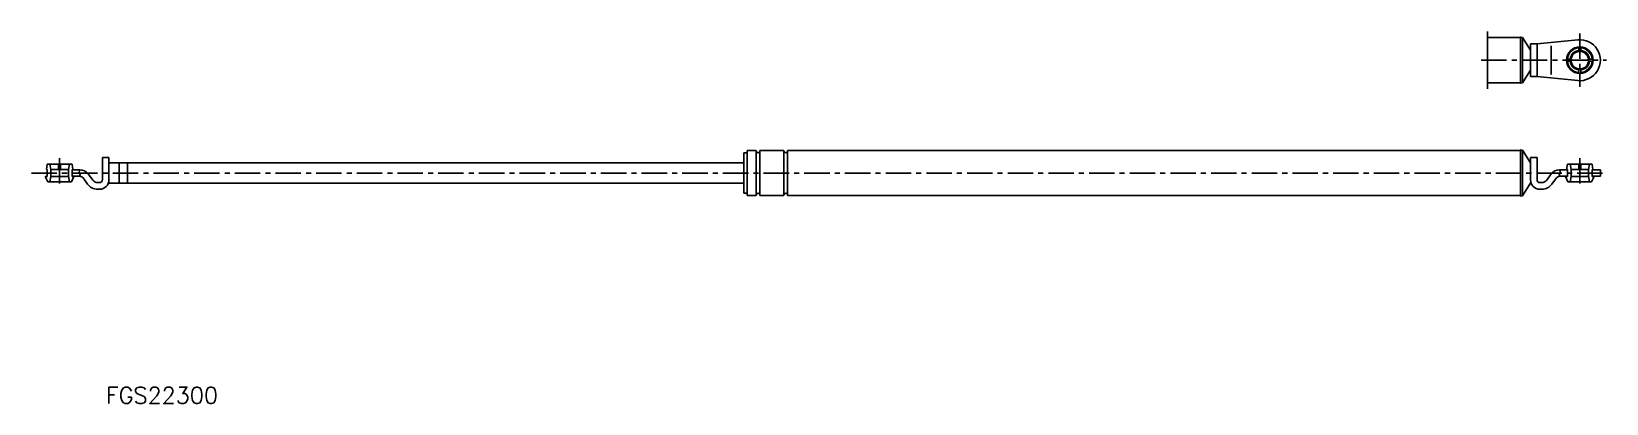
# Model space of a CAD drawing. Extents: x 1413 to 2179, y 677 to 859.
import ezdxf

# ---------------------------------------------------------------- set-up
doc = ezdxf.new("R2010")
doc.units = 0
doc.header["$LTSCALE"] = 9.9
doc.linetypes.add('CENTER', pattern=[2, 1.25, -0.25, 0.25, -0.25])
doc.layers.get('0').update_dxf_attribs({"linetype": 'CONTINUOUS'})
doc.layers.add('001', color=7, linetype='CONTINUOUS')
doc.styles.get("Standard").update_dxf_attribs({"font": 'TXT', "bigfont": 'BIGFONT'})

msp = doc.modelspace()

# ---------------------------------------------------------------- linework, layer by layer
at = {"layer": '001', "color": 7, "linetype": 'CONTINUOUS'}
for p, q in [((2121.33, 858.81), (2121.33, 830.81)), ((2137.22, 855.81), (2121.33, 855.81)), ((2137.43, 856.06), (2137.22, 855.81)), ((2137.43, 856.06), (2137.43, 833.56)), ((2137.43, 856.06), (2138.43, 855.88)), ((2138.43, 855.88), (2138.43, 833.74)), ((2138.43, 855.88), (2142.33, 849.76)), ((2142.33, 852.81), (2142.33, 836.81)), ((2142.33, 852.81), (2145.53, 852.81)), ((2165.35, 854.76), (2145.53, 852.81)), ((2145.53, 836.81), (2145.53, 852.81)), ((2152.43, 837.81), (2152.43, 851.81)), ((2165.83, 851.24), (2165.83, 849.03)), ((2166.83, 849.03), (2166.83, 851.24)), ((2162.11, 845.31), (2159.9, 845.31)), ((2159.9, 844.31), (2162.11, 844.31)), ((2172.76, 845.31), (2170.55, 845.31)), ((2170.55, 844.31), (2172.76, 844.31)), ((2138.43, 833.74), (2142.33, 839.86)), ((2142.33, 836.81), (2145.53, 836.81)), ((2165.35, 834.86), (2145.53, 836.81)), ((2165.83, 840.59), (2165.83, 838.38)), ((2166.83, 838.38), (2166.83, 840.59)), ((2137.22, 833.81), (2121.33, 833.81)), ((2137.43, 833.56), (2137.22, 833.81)), ((2137.43, 833.56), (2138.43, 833.74)), ((1447.13, 786.61), (1447.13, 797.41)), ((1447.13, 797.41), (1450.33, 797.41)), ((1450.33, 784.81), (1450.33, 797.41)), ((1759.33, 799.71), (1759.33, 779.91)), ((1759.33, 799.71), (1761.03, 799.71)), ((1761.03, 800.81), (1761.03, 778.81)), ((1765.43, 800.81), (1761.03, 800.81)), ((1765.43, 800.81), (1765.43, 778.81)), ((1778.93, 800.81), (1767.23, 800.81)), ((1767.23, 800.81), (1767.23, 778.81)), ((1778.93, 800.81), (1778.93, 778.81)), ((1780.73, 800.81), (1780.73, 778.81)), ((2137.22, 800.81), (1780.73, 800.81)), ((2137.43, 801.06), (2137.22, 800.81)), ((2137.43, 801.06), (2137.43, 778.56)), ((2137.43, 801.06), (2138.43, 800.88)), ((2138.43, 800.88), (2138.43, 778.74)), ((2138.43, 800.88), (2142.33, 794.76)), ((2142.33, 786.31), (2142.33, 797.41)), ((2145.53, 797.41), (2142.33, 797.41)), ((2145.53, 786.51), (2145.53, 797.41)), ((1419.9, 791.56), (1420.28, 794.06)), ((1419.9, 791.56), (1420.28, 791.56)), ((1420.28, 794.06), (1425.83, 794.06)), ((1420.28, 791.56), (1420.28, 788.06)), ((1422.08, 791.56), (1421.58, 794.06)), ((1422.08, 791.56), (1425.89, 791.56)), ((1422.08, 791.56), (1422.08, 788.06)), ((1425.83, 791.81), (1425.83, 794.06)), ((1426.76, 791.56), (1430.58, 791.56)), ((1426.83, 791.81), (1426.83, 794.06)), ((1426.83, 794.06), (1432.38, 794.06)), ((1431.08, 794.06), (1430.58, 791.56)), ((1430.58, 791.56), (1430.58, 788.06)), ((1432.78, 791.56), (1432.38, 794.06)), ((1432.38, 791.56), (1432.78, 791.56)), ((1432.38, 791.56), (1432.38, 788.06)), ((1436.21, 791.41), (1432.38, 791.41)), ((1450.33, 794.81), (1759.33, 794.81)), ((1455.33, 784.81), (1455.33, 794.81)), ((1459.33, 784.81), (1459.33, 794.81)), ((2156.44, 791.41), (2160.28, 791.41)), ((2159.88, 791.56), (2160.28, 794.06)), ((2160.28, 791.56), (2159.88, 791.56)), ((2165.83, 794.06), (2160.28, 794.06)), ((2160.28, 791.56), (2160.28, 788.06)), ((2161.58, 794.06), (2162.08, 791.56)), ((2165.89, 791.56), (2162.08, 791.56)), ((2162.08, 791.56), (2162.08, 788.06)), ((2165.83, 791.81), (2165.83, 794.06)), ((2170.58, 791.56), (2166.76, 791.56)), ((2166.83, 791.81), (2166.83, 794.06)), ((2172.38, 794.06), (2166.83, 794.06)), ((2170.58, 791.56), (2171.08, 794.06)), ((2170.58, 791.56), (2170.58, 788.06)), ((2172.75, 791.56), (2172.38, 794.06)), ((2172.75, 791.56), (2172.38, 791.56)), ((2172.38, 791.56), (2172.38, 788.06)), ((2172.38, 791.41), (2176.33, 791.41)), ((2176.33, 788.21), (2176.33, 791.41)), ((1420.58, 785.56), (1419.33, 788.06)), ((1419.33, 788.06), (1420.28, 788.06)), ((1420.58, 785.56), (1432.08, 785.56)), ((1421.58, 785.56), (1422.08, 788.06)), ((1422.08, 788.06), (1430.58, 788.06)), ((1431.08, 785.56), (1430.58, 788.06)), ((1433.33, 788.06), (1432.08, 785.56)), ((1436.11, 788.21), (1432.38, 788.21)), ((1432.38, 788.06), (1433.33, 788.06)), ((1439.89, 784.39), (1437.73, 787.38)), ((1440.27, 789.34), (1442.43, 786.35)), ((1444.86, 785.11), (1445.63, 785.11)), ((1450.33, 784.81), (1759.33, 784.81)), ((2138.43, 778.74), (2142.51, 785.14)), ((2147.8, 785.11), (2147.03, 785.11)), ((2152.39, 789.34), (2150.23, 786.35)), ((2152.76, 784.39), (2154.92, 787.38)), ((2156.54, 788.21), (2160.28, 788.21)), ((2159.33, 788.06), (2160.58, 785.56)), ((2160.28, 788.06), (2159.33, 788.06)), ((2172.08, 785.56), (2160.58, 785.56)), ((2161.58, 785.56), (2162.08, 788.06)), ((2170.58, 788.06), (2162.08, 788.06)), ((2171.08, 785.56), (2170.58, 788.06)), ((2172.08, 785.56), (2173.33, 788.06)), ((2172.38, 788.21), (2176.33, 788.21)), ((2173.33, 788.06), (2172.38, 788.06)), ((1445.83, 781.91), (1444.76, 781.91)), ((1759.33, 779.91), (1761.03, 779.91)), ((1765.43, 778.81), (1761.03, 778.81)), ((1778.93, 778.81), (1767.23, 778.81)), ((2137.22, 778.81), (1780.73, 778.81)), ((2137.43, 778.56), (2137.22, 778.81)), ((2137.43, 778.56), (2138.43, 778.74)), ((2146.83, 781.91), (2147.9, 781.91))]:
    msp.add_line(p, q, dxfattribs=at)
at = {"layer": '001', "color": 1, "linetype": 'CENTER'}
for p, q in [((2166.33, 857.81), (2166.33, 831.81)), ((2118.33, 844.81), (2179.33, 844.81)), ((1412.64, 789.81), (2179.33, 789.81)), ((1426.33, 797.06), (1426.33, 782.56)), ((2166.33, 797.06), (2166.33, 782.56))]:
    msp.add_line(p, q, dxfattribs=at)
at = {"layer": '001', "color": 7, "linetype": 'CONTINUOUS'}
for points in [[(1436.21, 791.41), (1435.94, 790.8), (1435.89, 790.2), (1436.13, 789.64), (1436.31, 789.1), (1436.16, 788.65), (1435.83, 788.21)], [(2156.44, 791.41), (2156.71, 790.8), (2156.76, 790.2), (2156.53, 789.64), (2156.35, 789.1), (2156.49, 788.65), (2156.82, 788.21)]]:
    msp.add_lwpolyline(points, dxfattribs=at)
for radius in [6.45, 4.25]:
    msp.add_circle((2166.33, 844.81), radius, dxfattribs=at)
for centre, radius, start, end in [((2166.33, 844.81), 10, 264.37567, 95.62433), ((2166.33, 844.81), 6.05, 94.74059, 175.25941), ((2166.33, 844.81), 6.05, 184.74059, 265.25941), ((2166.33, 844.81), 4.75, 96.04233, 173.95767), ((2166.33, 844.81), 4.75, 186.04233, 263.95767), ((2166.33, 844.81), 6.05, 4.74059, 85.25941), ((2166.33, 844.81), 4.75, 6.04233, 83.95767), ((2166.33, 844.81), 6.05, 274.74059, 355.25941), ((2166.33, 844.81), 4.75, 276.04233, 353.95767), ((1766.33, 800.61), 0.9, 180, 0), ((1779.83, 800.61), 0.9, 180, 0), ((1426.33, 791.81), 0.5, 180, 0), ((1436.21, 786.41), 5, 35.88352, 90), ((2156.44, 786.41), 5, 90, 144.11648), ((2166.33, 791.81), 0.5, 180, 0), ((1436.11, 786.21), 2, 35.88352, 90), ((1444.76, 787.91), 6, 215.88352, 270), ((1444.86, 788.11), 3, 215.88352, 270), ((1445.63, 786.61), 1.5, 270, 0), ((1445.83, 786.41), 4.5, 270, 0), ((2146.83, 786.41), 4.5, 180, 270), ((2147.03, 786.61), 1.5, 180, 270), ((2147.8, 788.11), 3, 270, 324.11648), ((2147.9, 787.91), 6, 270, 324.11648), ((2156.54, 786.21), 2, 90, 144.11648), ((1766.33, 779.01), 0.9, 0, 180), ((1779.83, 779.01), 0.9, 0, 180)]:
    msp.add_arc(centre, radius, start, end, dxfattribs=at)

# ---------------------------------------------------------------- texts
at = {"color": 7, "linetype": 'CONTINUOUS'}
msp.add_text('FGS22300', height=8, dxfattribs=at).set_placement((1448.91, 677.44))

doc.saveas('drawing.dxf')
